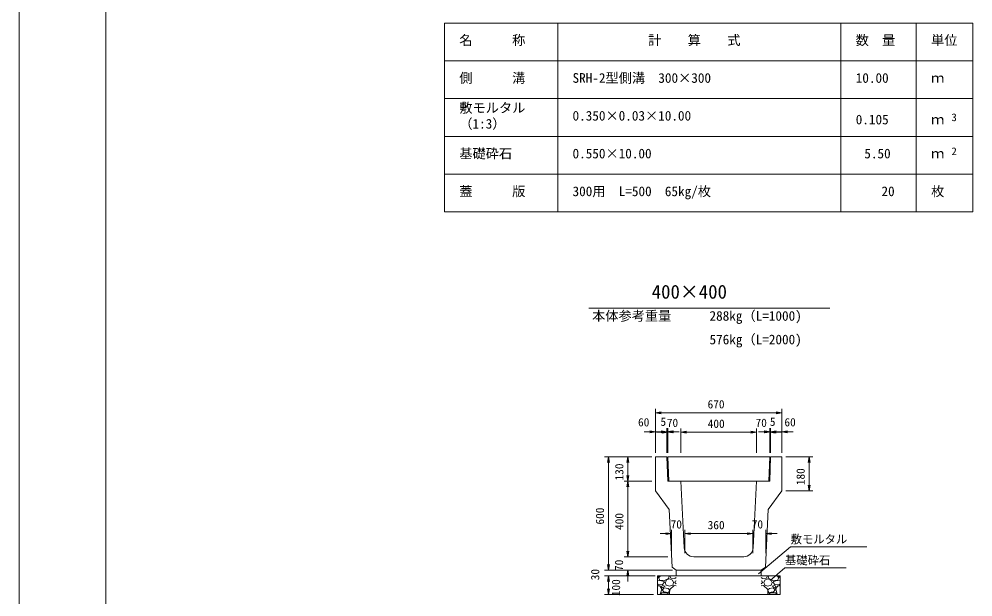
# Model space of a CAD drawing. Units: millimetres, scale not verified. Extents: x 0 to 84100, y 0 to 59400.
# Drawn here: x 0 to 25271, y 29084 to 44377 of the extents above; entities that cross this region are included whole.
import ezdxf
from ezdxf.enums import TextEntityAlignment as Align

# ---------------------------------------------------------------- set-up
doc = ezdxf.new("R2010")
doc.units = ezdxf.units.MM
doc.header["$LTSCALE"] = 100
for name, color, linetype, lineweight in [('D-MTR-FRAM（材料表図枠）', 2, 'Continuous', 18), ('D-STR-DIM（寸法）', 7, 'Continuous', 18), ('D-STR-HTXT（旗揚げ）', 7, 'Continuous', 18), ('D-STR-STRn（構造物）', 7, 'Continuous', 18), ('D-STR（構造物外形線）', 1, 'Continuous', 18), ('D-TTL(外枠）', 2, 'Continuous', 18), ('DEFPOINTS_2', 8, 'Continuous', 18)]:
    doc.layers.add(name, color=color, linetype=linetype, lineweight=lineweight)
for name, color, linetype in [('D-MTR-TXT(文字列）', 7, 'Continuous'), ('D-STR-TXT（文字）', 7, 'Continuous'), ('D-TTL-TXT（文字）', 7, 'Continuous')]:
    doc.layers.add(name, color=color, linetype=linetype)
doc.styles.add('ＭＳ ゴシック', font='')
doc.styles.get('ＭＳ ゴシック').set_extended_font_data('MS Gothic')

msp = doc.modelspace()

# ---------------------------------------------------------------- linework, layer by layer
at = {"layer": 'D-MTR-FRAM（材料表図枠）'}
for p, q in [((11271.4, 44273.7), (25271.4, 44273.7)), ((11271.4, 39273.7), (11271.4, 44273.7)), ((14271.4, 39273.7), (14271.4, 44273.7)), ((21771.4, 39273.7), (21771.4, 44273.7)), ((23771.4, 41073.7), (23771.4, 44273.7)), ((23771.4, 39273.7), (23771.4, 44273.7)), ((25271.4, 39273.7), (25271.4, 44273.7)), ((11271.4, 43273.7), (25271.4, 43273.7)), ((11271.4, 42273.7), (25271.4, 42273.7)), ((11271.4, 41273.7), (25271.4, 41273.7)), ((11271.4, 40273.7), (25271.4, 40273.7)), ((11271.4, 39273.7), (25271.4, 39273.7))]:
    msp.add_line(p, q, dxfattribs=at)
at = {"layer": 'D-STR-DIM（寸法）'}
for p, q in [((16861.8, 32894.7), (16861.8, 34057.3)), ((16861.8, 33957.3), (17011.8, 33982.3)), ((17011.8, 33932.3), (16861.8, 33957.3)), ((16861.8, 33957.3), (17011.8, 33957.3)), ((20061.8, 33957.3), (17011.8, 33957.3)), ((20061.8, 33982.3), (20211.8, 33957.3)), ((20211.8, 33957.3), (20061.8, 33932.3)), ((20211.8, 33957.3), (20061.8, 33957.3)), ((20211.8, 32894.7), (20211.8, 34057.3)), ((16711.8, 33453.9), (16561.8, 33453.9)), ((16711.8, 33478.9), (16861.8, 33453.9)), ((16861.8, 33453.9), (16711.8, 33428.9)), ((16861.8, 33453.9), (16711.8, 33453.9)), ((16861.8, 32894.7), (16861.8, 33553.9)), ((17011.8, 33453.9), (16861.8, 33453.9)), ((17036.8, 33442.6), (16886.8, 33442.6)), ((17011.8, 33478.9), (17161.8, 33453.9)), ((17161.8, 33453.9), (17011.8, 33428.9)), ((17161.8, 33453.9), (17011.8, 33453.9)), ((17036.8, 33467.6), (17186.8, 33442.6)), ((17186.8, 33442.6), (17036.8, 33417.6)), ((17186.8, 33442.6), (17036.8, 33442.6)), ((17161.8, 32894.7), (17161.8, 33553.9)), ((17161.8, 32894.7), (17161.8, 33553.9)), ((17161.8, 33453.9), (17311.8, 33478.9)), ((17311.8, 33428.9), (17161.8, 33453.9)), ((17161.8, 33453.9), (17311.8, 33453.9)), ((17186.8, 32894.7), (17186.8, 33553.9)), ((17186.8, 32894.7), (17186.8, 33542.6)), ((17186.8, 33453.9), (17336.8, 33478.9)), ((17336.8, 33428.9), (17186.8, 33453.9)), ((17186.8, 33453.9), (17336.8, 33453.9)), ((17311.8, 33453.9), (17461.8, 33453.9)), ((17336.8, 33453.9), (17486.8, 33453.9)), ((17536.8, 32894.7), (17536.8, 33542.6)), ((17536.8, 32894.7), (17536.8, 33542.6)), ((17536.8, 33442.6), (17686.8, 33467.6)), ((17536.8, 33442.6), (17686.8, 33467.6)), ((17686.8, 33417.6), (17536.8, 33442.6)), ((17536.8, 33442.6), (17686.8, 33442.6)), ((17686.8, 33417.6), (17536.8, 33442.6)), ((17536.8, 33442.6), (17686.8, 33442.6)), ((17686.8, 33442.6), (19386.8, 33442.6)), ((17686.8, 33442.6), (17836.8, 33442.6)), ((19386.8, 33442.6), (19236.8, 33442.6)), ((19386.8, 33467.6), (19536.8, 33442.6)), ((19386.8, 33467.6), (19536.8, 33442.6)), ((19536.8, 33442.6), (19386.8, 33417.6)), ((19536.8, 33442.6), (19386.8, 33442.6)), ((19536.8, 33442.6), (19386.8, 33417.6)), ((19536.8, 33442.6), (19386.8, 33442.6)), ((19536.8, 32894.7), (19536.8, 33542.6)), ((19536.8, 32894.7), (19536.8, 33542.6)), ((19736.8, 33453.9), (19586.8, 33453.9)), ((19761.8, 33453.9), (19611.8, 33453.9)), ((19736.8, 33478.9), (19886.8, 33453.9)), ((19886.8, 33453.9), (19736.8, 33428.9)), ((19886.8, 33453.9), (19736.8, 33453.9)), ((19761.8, 33478.9), (19911.8, 33453.9)), ((19911.8, 33453.9), (19761.8, 33428.9)), ((19911.8, 33453.9), (19761.8, 33453.9)), ((19886.8, 32894.7), (19886.8, 33553.9)), ((19886.8, 32894.7), (19886.8, 33542.6)), ((19886.8, 33442.6), (20036.8, 33467.6)), ((20036.8, 33417.6), (19886.8, 33442.6)), ((19886.8, 33442.6), (20036.8, 33442.6)), ((19911.8, 32894.7), (19911.8, 33553.9)), ((19911.8, 32894.7), (19911.8, 33553.9)), ((19911.8, 33453.9), (20061.8, 33478.9)), ((20061.8, 33428.9), (19911.8, 33453.9)), ((19911.8, 33453.9), (20061.8, 33453.9)), ((20036.8, 33442.6), (20186.8, 33442.6)), ((20061.8, 33453.9), (20211.8, 33453.9)), ((20211.8, 32894.7), (20211.8, 33553.9)), ((20211.8, 33453.9), (20361.8, 33478.9)), ((20361.8, 33428.9), (20211.8, 33453.9)), ((20211.8, 33453.9), (20361.8, 33453.9)), ((20361.8, 33453.9), (20511.8, 33453.9)), ((16761.8, 32794.7), (15513.4, 32794.7)), ((15588.4, 32644.7), (15613.4, 32794.7)), ((15613.4, 32794.7), (15638.4, 32644.7)), ((15613.4, 32794.7), (15613.4, 32644.7)), ((15613.4, 32644.7), (15613.4, 29944.7)), ((16761.8, 32794.7), (16027, 32794.7)), ((16102, 32644.7), (16127, 32794.7)), ((16127, 32794.7), (16152, 32644.7)), ((16127, 32794.7), (16127, 32644.7)), ((16127, 32644.7), (16127, 32294.7)), ((20311.8, 32794.7), (21031.1, 32794.7)), ((20906.1, 32644.7), (20931.1, 32794.7)), ((20931.1, 32794.7), (20956.1, 32644.7)), ((20931.1, 32794.7), (20931.1, 32644.7)), ((20931.1, 32644.7), (20931.1, 32044.7)), ((16761.8, 32144.7), (16027, 32144.7)), ((16761.8, 32144.7), (16027, 32144.7)), ((16127, 32144.7), (16102, 32294.7)), ((16102, 31994.7), (16127, 32144.7)), ((16152, 32294.7), (16127, 32144.7)), ((16127, 32144.7), (16127, 32294.7)), ((16127, 32144.7), (16152, 31994.7)), ((16127, 32144.7), (16127, 31994.7)), ((16127, 31994.7), (16127, 30294.7)), ((20311.8, 31894.7), (21031.1, 31894.7)), ((20931.1, 31894.7), (20906.1, 32044.7)), ((20956.1, 32044.7), (20931.1, 31894.7)), ((20931.1, 31894.7), (20931.1, 32044.7)), ((17286.8, 30244.7), (17286.8, 30858.8)), ((17636.8, 30244.7), (17636.8, 30858.8)), ((17636.8, 30244.7), (17636.8, 30858.8)), ((19436.8, 30244.7), (19436.8, 30858.8)), ((19436.8, 30244.7), (19436.8, 30858.8)), ((19786.8, 30244.7), (19786.8, 30858.8)), ((17136.8, 30758.8), (16986.8, 30758.8)), ((17136.8, 30783.8), (17286.8, 30758.8)), ((17286.8, 30758.8), (17136.8, 30733.8)), ((17286.8, 30758.8), (17136.8, 30758.8)), ((17636.8, 30758.8), (17786.8, 30783.8)), ((17636.8, 30758.8), (17786.8, 30783.8)), ((17786.8, 30733.8), (17636.8, 30758.8)), ((17636.8, 30758.8), (17786.8, 30758.8)), ((17786.8, 30733.8), (17636.8, 30758.8)), ((17636.8, 30758.8), (17786.8, 30758.8)), ((17786.8, 30758.8), (19286.8, 30758.8)), ((17786.8, 30758.8), (17936.8, 30758.8)), ((19286.8, 30758.8), (19136.8, 30758.8)), ((19286.8, 30783.8), (19436.8, 30758.8)), ((19286.8, 30783.8), (19436.8, 30758.8)), ((19436.8, 30758.8), (19286.8, 30733.8)), ((19436.8, 30758.8), (19286.8, 30758.8)), ((19436.8, 30758.8), (19286.8, 30733.8)), ((19436.8, 30758.8), (19286.8, 30758.8)), ((19786.8, 30758.8), (19936.8, 30783.8)), ((19936.8, 30733.8), (19786.8, 30758.8)), ((19786.8, 30758.8), (19936.8, 30758.8)), ((19936.8, 30758.8), (20086.8, 30758.8)), ((16127, 30294.7), (16127, 30444.7)), ((15613.4, 29944.7), (15613.4, 30094.7)), ((17186.8, 30144.7), (16027, 30144.7)), ((17186.8, 30144.7), (16027, 30144.7)), ((16127, 30144.7), (16102, 30294.7)), ((16127, 30144.7), (16102, 30294.7)), ((16152, 30294.7), (16127, 30144.7)), ((16127, 30144.7), (16127, 30294.7)), ((16152, 30294.7), (16127, 30144.7)), ((16127, 30144.7), (16127, 30294.7)), ((15613.4, 29794.7), (15588.4, 29944.7)), ((15613.4, 29794.7), (15588.4, 29944.7)), ((15638.4, 29944.7), (15613.4, 29794.7)), ((15613.4, 29794.7), (15613.4, 29944.7)), ((15638.4, 29944.7), (15613.4, 29794.7)), ((15613.4, 29794.7), (15613.4, 29944.7)), ((17311.8, 29794.7), (15513.4, 29794.7)), ((17311.8, 29794.7), (15513.4, 29794.7)), ((16811.8, 29644.7), (15513.4, 29644.7)), ((16856.8, 29644.7), (15513.4, 29644.7)), ((15588.4, 29494.7), (15613.4, 29644.7)), ((15588.4, 29494.7), (15613.4, 29644.7)), ((15613.4, 29644.7), (15638.4, 29494.7)), ((15613.4, 29644.7), (15613.4, 29494.7)), ((15613.4, 29644.7), (15638.4, 29494.7)), ((15613.4, 29644.7), (15613.4, 29494.7)), ((17311.8, 29794.7), (16027, 29794.7)), ((16102, 29644.7), (16127, 29794.7)), ((16127, 29794.7), (16152, 29644.7)), ((16127, 29794.7), (16127, 29644.7)), ((16127, 29644.7), (16127, 29494.7)), ((15613.4, 29494.7), (15613.4, 29344.7)), ((15613.4, 29494.7), (15613.4, 29294.7)), ((16811.8, 29144.7), (15513.4, 29144.7)), ((15613.4, 29144.7), (15588.4, 29294.7)), ((15638.4, 29294.7), (15613.4, 29144.7)), ((15613.4, 29144.7), (15613.4, 29294.7))]:
    msp.add_line(p, q, dxfattribs=at)
at = {"layer": 'D-STR-HTXT（旗揚げ）'}
for p, q in [((15097.6, 36723), (21476, 36723)), ((19589, 29690.8), (20441.6, 30407.1)), ((22464.3, 30407.1), (20441.6, 30407.1)), ((19898.5, 29522.2), (20291.8, 29851.9)), ((21908.7, 29851.9), (20291.8, 29851.9))]:
    msp.add_line(p, q, dxfattribs=at)
at = {"layer": 'D-STR-STRn（構造物）'}
for p, q in [((17411.8, 29644.7), (16911.8, 29644.7)), ((16911.8, 29644.7), (16911.8, 29144.7)), ((16911.8, 29601.2), (16968.1, 29644.7)), ((16942.7, 29589.5), (16992.3, 29644.7)), ((16978.6, 29529.2), (16943.6, 29589.2)), ((17207.9, 29574.1), (17102.9, 29519.1)), ((17227.8, 29644.4), (17207.8, 29574.4)), ((17244.9, 29644.7), (17271.8, 29580.6)), ((17272.4, 29579.2), (17377.4, 29574.2)), ((17377.7, 29574.8), (17411.8, 29601.2)), ((17411.8, 29794.7), (17411.8, 29644.7)), ((19661.8, 29644.7), (17411.8, 29644.7)), ((19661.8, 29794.7), (19661.8, 29644.7)), ((19661.8, 29644.7), (20161.8, 29644.7)), ((19695.9, 29574.8), (19661.8, 29601.2)), ((19801.2, 29579.2), (19696.2, 29574.2)), ((19828.7, 29644.7), (19801.7, 29580.6)), ((19845.8, 29644.4), (19865.8, 29574.4)), ((19865.7, 29574.1), (19970.7, 29519.1)), ((20130.9, 29589.5), (20081.2, 29644.7)), ((20094.9, 29529.2), (20129.9, 29589.2)), ((20161.8, 29601.2), (20105.5, 29644.7)), ((20161.8, 29644.7), (20161.8, 29144.7)), ((16988.1, 29513.9), (16911.8, 29505.8)), ((16932.5, 29406.1), (16911.8, 29428.7)), ((16972.8, 29373.9), (16911.8, 29379)), ((17047.3, 29414.8), (16932.3, 29404.8)), ((17028.8, 29284.7), (16973.8, 29374.7)), ((17102.3, 29520.5), (16977.3, 29530.5)), ((17087.5, 29489.7), (16987.5, 29514.7)), ((17022.5, 29369.5), (17042.5, 29319.5)), ((17057.6, 29384.3), (17022.6, 29369.3)), ((17042.5, 29319.6), (17117.5, 29364.6)), ((17092.6, 29324.4), (17042.6, 29274.4)), ((17092.7, 29464.5), (17047.7, 29414.5)), ((17117.8, 29364.5), (17057.8, 29384.5)), ((17092.7, 29464.1), (17087.7, 29489.1)), ((17193.2, 29309.7), (17093.2, 29324.7)), ((17117.2, 29464.6), (17147.2, 29394.6)), ((17122.5, 29464.4), (17152.5, 29534.4)), ((17147.3, 29394.1), (17232.3, 29369.1)), ((17152.7, 29534.4), (17232.7, 29559.4)), ((17232.5, 29559.4), (17312.5, 29529.4)), ((17232.9, 29369.2), (17317.9, 29394.2)), ((17352.8, 29384.4), (17237.8, 29279.4)), ((17312.7, 29529.3), (17342.7, 29464.3)), ((17317.5, 29394.7), (17342.5, 29464.7)), ((17411.8, 29379), (17352.8, 29383.9)), ((17411.8, 29428.7), (17377.5, 29466.1)), ((17377.6, 29464.6), (17392.6, 29504.6)), ((17411.8, 29505.8), (17393.1, 29503.9)), ((19661.8, 29505.8), (19680.5, 29503.9)), ((19661.8, 29428.7), (19696.1, 29466.1)), ((19661.8, 29379), (19720.8, 29383.9)), ((19696, 29464.6), (19681, 29504.6)), ((19720.8, 29384.4), (19835.8, 29279.4)), ((19760.8, 29529.3), (19730.8, 29464.3)), ((19756.1, 29394.7), (19731.1, 29464.7)), ((19840.6, 29369.2), (19755.6, 29394.2)), ((19841.1, 29559.4), (19761.1, 29529.4)), ((19920.9, 29534.4), (19840.9, 29559.4)), ((19926.3, 29394.1), (19841.3, 29369.1)), ((19880.3, 29309.7), (19980.3, 29324.7)), ((19951, 29464.4), (19921, 29534.4)), ((19956.4, 29464.6), (19926.4, 29394.6)), ((19955.8, 29364.5), (20015.8, 29384.5)), ((20031.1, 29319.6), (19956.1, 29364.6)), ((19971.2, 29520.5), (20096.2, 29530.5)), ((19980.9, 29464.1), (19985.9, 29489.1)), ((19980.9, 29464.5), (20025.9, 29414.5)), ((19980.9, 29324.4), (20030.9, 29274.4)), ((19986.1, 29489.7), (20086.1, 29514.7)), ((20016, 29384.3), (20051, 29369.3)), ((20026.3, 29414.8), (20141.3, 29404.8)), ((20051.1, 29369.5), (20031.1, 29319.5)), ((20044.8, 29284.7), (20099.8, 29374.7)), ((20085.5, 29513.9), (20161.8, 29505.8)), ((20100.8, 29373.9), (20161.8, 29379)), ((20141.1, 29406.1), (20161.8, 29428.7)), ((16911.8, 29144.7), (20161.8, 29144.7)), ((16968.1, 29144.7), (16987.7, 29159.8)), ((16987.7, 29159.3), (17027.7, 29284.3)), ((16992.3, 29144.7), (17032.7, 29189.5)), ((17032.7, 29189.5), (17162.7, 29189.5)), ((17042.5, 29274.6), (17082.5, 29214.6)), ((17082.8, 29214.2), (17207.8, 29199.2)), ((17162.5, 29190.6), (17227.5, 29145.6)), ((17233.7, 29273.4), (17193.7, 29308.4)), ((17207.8, 29199.5), (17232.8, 29244.5)), ((17231.8, 29175.6), (17244.9, 29144.7)), ((17237.4, 29279.7), (17232.4, 29174.7)), ((17232.7, 29244.5), (17232.7, 29274.5)), ((19841.7, 29175.6), (19828.7, 29144.7)), ((19836.1, 29279.7), (19841.1, 29174.7)), ((19839.9, 29273.4), (19879.9, 29308.4)), ((19865.8, 29199.5), (19840.8, 29244.5)), ((19840.9, 29244.5), (19840.9, 29274.5)), ((19911.1, 29190.6), (19846.1, 29145.6)), ((19990.8, 29214.2), (19865.8, 29199.2)), ((20040.9, 29189.5), (19910.9, 29189.5)), ((20031.1, 29274.6), (19991.1, 29214.6)), ((20081.2, 29144.7), (20040.9, 29189.5)), ((20085.9, 29159.3), (20045.9, 29284.3)), ((20105.5, 29144.7), (20085.9, 29159.8))]:
    msp.add_line(p, q, dxfattribs=at)
at = {"layer": 'D-STR（構造物外形線）'}
for p, q in [((16861.8, 31894.7), (16861.8, 32794.7)), ((17161.8, 32794.7), (16861.8, 32794.7)), ((17161.8, 32794.7), (17186.8, 32144.7)), ((17186.8, 32794.7), (17211.8, 32144.7)), ((17186.8, 32794.7), (19886.8, 32794.7)), ((19886.8, 32794.7), (19861.8, 32144.7)), ((19911.8, 32794.7), (19886.8, 32144.7)), ((19911.8, 32794.7), (20211.8, 32794.7)), ((20211.8, 31894.7), (20211.8, 32794.7)), ((17186.8, 32144.7), (17536.8, 32144.7)), ((17211.8, 32144.7), (19861.8, 32144.7)), ((17536.8, 32144.7), (17624.9, 30382.2)), ((19448.7, 30382.2), (19536.8, 32144.7)), ((19886.8, 32144.7), (19536.8, 32144.7)), ((16861.8, 31894.7), (17224.3, 31394.7)), ((19849.3, 31394.7), (20211.8, 31894.7)), ((17224.3, 31394.7), (17300.5, 29869.7)), ((19773, 29869.7), (19849.3, 31394.7)), ((17874.6, 30144.7), (19199, 30144.7)), ((17411.8, 29794.7), (17300.5, 29869.7)), ((19661.8, 29794.7), (19773, 29869.7)), ((17411.8, 29794.7), (19661.8, 29794.7))]:
    msp.add_line(p, q, dxfattribs=at)
for centre, start, end in [((17874.6, 30394.7), 182.86241, 270), ((19199, 30394.7), 270, 357.13759)]:
    msp.add_arc(centre, 250, start, end, dxfattribs=at)
at = {"layer": 'D-TTL(外枠）'}
msp.add_line((2300, 2000), (2300, 57400), dxfattribs=at)
at = {"layer": 'DEFPOINTS_2'}
msp.add_line((0, 0), (0, 59400), dxfattribs=at)

# ---------------------------------------------------------------- texts
at = {"layer": 'D-MTR-TXT(文字列）', "style": 'ＭＳ ゴシック'}
for s, height, p in [('名\u3000\u3000\u3000称', 256.6, (11663.6, 43614)), ('計\u3000\u3000算\u3000\u3000式', 256.6, (16664.4, 43614)), ('数\u3000量', 256.6, (22163.6, 43614)), ('単位', 256.6, (24163.6, 43614)), ('側\u3000\u3000\u3000溝', 256.6, (11663.6, 42614)), ('SRH-2型側溝\u3000300×300', 256.6, (14663.6, 42614)), ('10.00', 256.6, (22166.3, 42614)), ('ｍ', 256.6, (24163.6, 42614)), ('敷モルタル', 256.6, (11663.6, 41824.1)), ('（1:3）', 256.6, (11663.6, 41401.8)), ('0.350×0.03×10.00', 256.6, (14663.6, 41614)), ('0.105', 256.6, (22166.3, 41514)), ('ｍ', 256.6, (24163.6, 41514)), ('3', 205.3, (24703.9, 41614.5)), ('基礎砕石', 256.6, (11663.6, 40614)), ('0.550×10.00', 256.6, (14663.6, 40614)), ('5.50', 256.6, (22393.8, 40614)), ('2', 205.3, (24703.9, 40714.5)), ('ｍ', 256.6, (24163.6, 40614)), ('蓋\u3000\u3000\u3000版', 256.6, (11663.6, 39614)), ('300用\u3000L=500  65kg/枚', 256.6, (14663.6, 39614)), ('20', 256.6, (22848.6, 39614)), ('枚', 256.6, (24163.6, 39614)), ('本体参考重量', 256.6, (15180.7, 36316.3)), ('288kg（L=1000)', 256.6, (18292.7, 36316.3)), ('576kg（L=2000)', 256.6, (18292.7, 35692.2))]:
    msp.add_text(s, height=height, dxfattribs=at).set_placement(p, align=Align.BOTTOM_LEFT)
at = {"layer": 'D-STR-DIM（寸法）', "style": 'ＭＳ ゴシック'}
for s, p in [('670', (18241.4, 34007.3)), ('60', (16399.4, 33531.3)), ('5', (16993.4, 33544.9)), ('70', (17162.3, 33516.4)), ('400', (18245.9, 33492.6)), ('70', (19512.3, 33516.4)), ('5', (19891.4, 33544.9)), ('60', (20278.2, 33531.3)), ('70', (17262.3, 30828.7)), ('360', (18243.6, 30808.8)), ('70', (19412.3, 30828.7))]:
    msp.add_text(s, height=219.9, dxfattribs=at).set_placement(p, align=Align.BOTTOM_LEFT)
for s, p in [('130', (16077, 32165.9)), ('180', (20881.1, 32040.9)), ('600', (15563.4, 30999.2)), ('400', (16077, 30853.8)), ('70', (16069.2, 29770.2)), ('30', (15438.4, 29524)), ('100', (15990.9, 29103.1))]:
    msp.add_text(s, height=219.9, rotation=90, dxfattribs=at).set_placement(p, align=Align.BOTTOM_LEFT)
at = {"layer": 'D-STR-TXT（文字）', "style": 'ＭＳ ゴシック'}
for s, p in [('敷モルタル', (20441.6, 30432.1)), ('基礎砕石', (20291.8, 29876.9))]:
    msp.add_text(s, height=219.9, dxfattribs=at).set_placement(p, align=Align.BOTTOM_LEFT)
at = {"layer": 'D-TTL-TXT（文字）', "style": 'ＭＳ ゴシック'}
msp.add_text('400×400', height=366.6, dxfattribs=at).set_placement((16760.2, 36867.8), align=Align.BOTTOM_LEFT)

doc.saveas('drawing.dxf')
